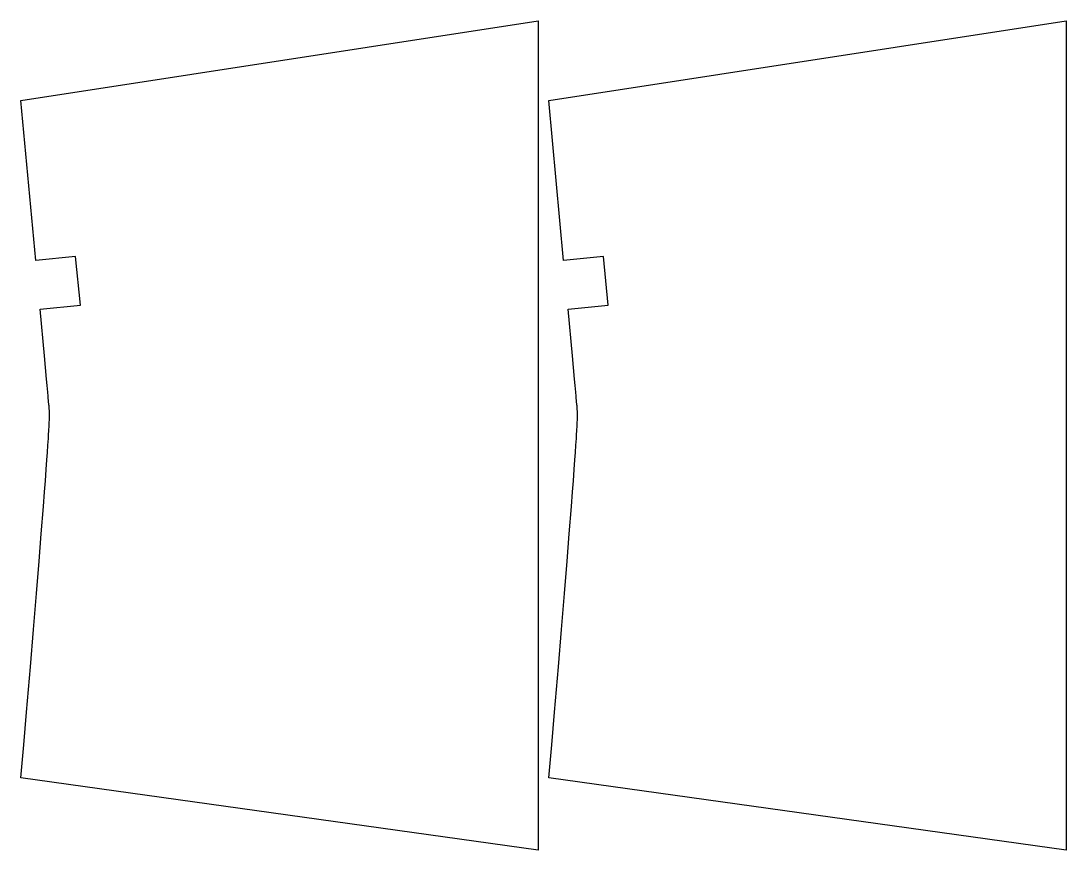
# Model space of a CAD drawing. Header units: millimetres. Extents: x 5 to 491, y 5 to 391.
import ezdxf

# ---------------------------------------------------------------- set-up
doc = ezdxf.new("R2010")
doc.units = ezdxf.units.MM
doc.layers.add('CUT', color=7, linetype='Continuous')

msp = doc.modelspace()

# ---------------------------------------------------------------- linework, layer by layer
at = {"layer": 'CUT'}
for points in [[(11.88, 279.26), (5, 353.6), (245.62, 390.66), (245.62, 5), (5, 38.67), (6.32, 53.91), (7.62, 69.15), (9.41, 90.2), (10.88, 107.67), (12.26, 124.34), (13.49, 139.44), (14.49, 152.03), (15.5, 164.86), (16.02, 171.68), (16.41, 176.82), (16.79, 181.95), (17.11, 186.5), (17.35, 189.91), (17.58, 193.33), (17.78, 196.38), (17.9, 198.42), (17.99, 199.78), (18.05, 200.8), (18.09, 201.7), (18.15, 202.72), (18.18, 203.4), (18.21, 204.06), (18.25, 204.95), (18.27, 205.49), (18.29, 205.9), (18.3, 206.26), (18.31, 206.5), (18.31, 206.68), (18.32, 206.84), (18.32, 206.96), (18.32, 207.09), (18.32, 207.21), (18.32, 207.33), (18.32, 207.45), (18.32, 207.57), (18.32, 207.69), (18.32, 207.82), (18.32, 207.92), (18.31, 208.04), (18.31, 208.18), (18.3, 208.47), (18.29, 208.76), (18.27, 209.05), (18.25, 209.37), (18.24, 209.69), (18.22, 209.93), (18.21, 210.17), (18.19, 210.4), (18.18, 210.59), (18.16, 210.8), (18.14, 211.04), (18.12, 211.32), (18.1, 211.61), (18.06, 212.05), (17.9, 213.81), (17.74, 215.57), (17.69, 216.14), (17.64, 216.72), (17.58, 217.29), (17.52, 217.99), (17.38, 219.51), (17.22, 221.15), (16.96, 223.99), (15.96, 234.86), (13.97, 256.62), (32.65, 258.39), (30.45, 281.08)], [(250.62, 353.6), (491.25, 390.66), (491.25, 5), (250.62, 38.66), (251.94, 53.91), (253.25, 69.15), (255.04, 90.2), (256.51, 107.67), (257.89, 124.34), (259.11, 139.44), (260.11, 152.03), (261.13, 164.86), (261.65, 171.68), (262.03, 176.82), (262.41, 181.95), (262.74, 186.5), (262.97, 189.91), (263.2, 193.33), (263.4, 196.38), (263.53, 198.42), (263.61, 199.78), (263.67, 200.8), (263.72, 201.7), (263.77, 202.72), (263.81, 203.4), (263.84, 204.05), (263.88, 204.95), (263.9, 205.49), (263.91, 205.89), (263.92, 206.26), (263.93, 206.5), (263.94, 206.68), (263.94, 206.84), (263.94, 206.96), (263.94, 207.08), (263.95, 207.21), (263.95, 207.33), (263.95, 207.45), (263.95, 207.57), (263.95, 207.69), (263.94, 207.81), (263.94, 207.92), (263.94, 208.04), (263.93, 208.18), (263.92, 208.47), (263.91, 208.76), (263.9, 209.05), (263.88, 209.37), (263.86, 209.69), (263.85, 209.93), (263.83, 210.17), (263.82, 210.4), (263.8, 210.59), (263.79, 210.8), (263.77, 211.03), (263.74, 211.32), (263.72, 211.61), (263.68, 212.05), (263.53, 213.81), (263.37, 215.57), (263.31, 216.14), (263.26, 216.71), (263.21, 217.29), (263.14, 217.99), (263, 219.5), (262.85, 221.15), (262.59, 223.98), (261.59, 234.86), (259.59, 256.61), (278.27, 258.39), (276.07, 281.08), (257.5, 279.26)]]:
    msp.add_lwpolyline(points, close=True, dxfattribs=at)

doc.saveas('drawing.dxf')
